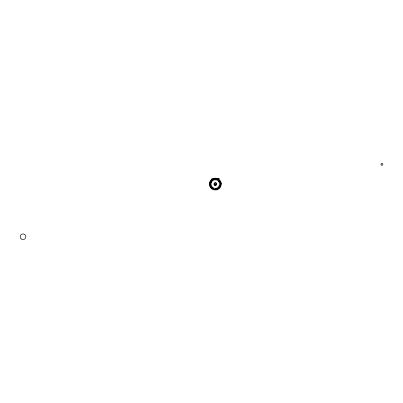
<?xml version="1.0" encoding="UTF-8"?>
<svg xmlns="http://www.w3.org/2000/svg" width="403" height="403" viewBox="0 0 403 403"><rect width="100%" height="100%" fill="white"/><g stroke="black" fill="none" stroke-linecap="round" stroke-linejoin="round"><path stroke-width="0.6" d="M217.927 188.785C215.67 188.307 215.464 190.483 213.051 188.433C212.371 189.516 211.973 186.332 210.593 186.806A4.146 4.146 0 0 1 209.857 184.07L209.948 183.844M212.446 179.516C212.94 180.504 211.237 181.269 210.557 181.405C211.222 182.085 210.683 183.677 209.928 184.005M218.149 179.567L217.761 179.673L217.993 179.365M210.235 182.897L209.847 182.665L210.29 182.695L210.361 183.375L209.832 183.33L210.235 182.891M218.073 188.725L218.225 188.09L218.683 188.055M211.716 186.352L211.761 186.388M209.923 184.06C210.552 184.498 211.162 185.984 210.593 186.806A4.146 4.146 0 0 0 212.593 188.811A4.146 4.146 0 0 0 215.333 189.541A4.146 4.146 0 0 0 218.068 188.811C218.033 187.823 219.121 186.831 220.073 186.806C219.61 186.05 219.837 184.428 220.799 184.151C220.159 183.587 219.423 182.237 220.103 181.405C219.303 181.259 217.988 180.413 218.124 179.461M215.116 184.201L215.645 183.859M215.565 188.443C215.953 187.924 214.824 188.413 215.771 188.453M219.146 186.121L219.131 185.793L219.02 186.06M209.857 184.07A4.146 4.146 0 0 1 210.593 181.33A4.146 4.146 0 0 1 212.593 179.325C213.464 179.904 214.849 179.3 215.414 178.605C215.721 179.667 217.449 179.582 218.088 179.421M210.028 183.879L210.311 184.166L209.928 184.116M217.978 188.78L218.028 188.76A4.146 4.146 0 0 0 220.073 186.806A4.146 4.146 0 0 0 220.809 184.07A4.146 4.146 0 0 0 220.073 181.33A4.146 4.146 0 0 0 218.068 179.325A4.146 4.146 0 0 0 215.333 178.594A4.146 4.146 0 0 0 212.593 179.325M218.758 188.13L218.874 187.763L218.26 188.251L218.668 188.725L217.927 188.367L217.822 188.76M215.988 184.403A0.741 0.741 0 0 1 215.877 184.559M215.555 184.765A0.741 0.741 0 0 1 215.172 184.786M214.779 183.572A0.741 0.741 0 0 1 214.925 183.446M211.832 179.058C212.295 180.413 212.285 177.768 211.832 179.058M212.321 188.337C211.545 189.632 211.58 186.75 212.321 188.337M218.809 179.028C217.973 180.317 218.078 177.451 218.809 179.028M211.817 188.231C211.913 189.355 212.522 187.581 211.817 188.231M218.31 178.927C218.421 180.045 218.985 178.267 218.31 178.927M211.338 182.04L211.671 182.111L211.338 182.04M218.713 181.672L219.051 181.743L218.713 181.672M214.915 179.728L215.232 179.844L214.93 179.683M220.517 183.269C221.282 184.045 221.01 181.949 220.517 183.269M210.235 183.027L209.898 183.214L210.235 183.027M220.98 183.199L220.637 183.385L220.98 183.199M212.532 179.511L212.935 179.622L212.532 179.511M212.532 188.513L212.935 188.624L212.532 188.513M220.33 184.015L220.733 184.121L220.33 184.015M219.031 178.398L218.92 178.771L219.031 178.398M210.628 182.383L210.517 182.75L210.628 182.383M211.701 188.8A5.969 5.969 0 0 0 221.247 184.846A5.969 5.969 0 0 0 213.051 178.554A5.969 5.969 0 0 0 211.701 188.8M21.082 238.863A2.836 2.836 0 0 0 25.762 237.352A2.836 2.836 0 0 0 22.11 234.057A2.836 2.836 0 0 0 21.082 238.863M381.319 165.008A0.917 0.917 0 0 0 382.83 164.515A0.917 0.917 0 0 0 381.651 163.452A0.917 0.917 0 0 0 381.319 165.008M214.577 184.896A1.123 1.123 0 0 0 216.426 184.297A1.123 1.123 0 0 0 214.98 182.997A1.123 1.123 0 0 0 214.577 184.896M214.401 185.088A1.38 1.38 0 0 0 216.678 184.352A1.38 1.38 0 0 0 214.905 182.75A1.38 1.38 0 0 0 214.401 185.088M212.426 187.279A4.327 4.327 0 0 0 219.559 184.967A4.327 4.327 0 0 0 213.993 179.945A4.327 4.327 0 0 0 212.426 187.279"/></g></svg>
